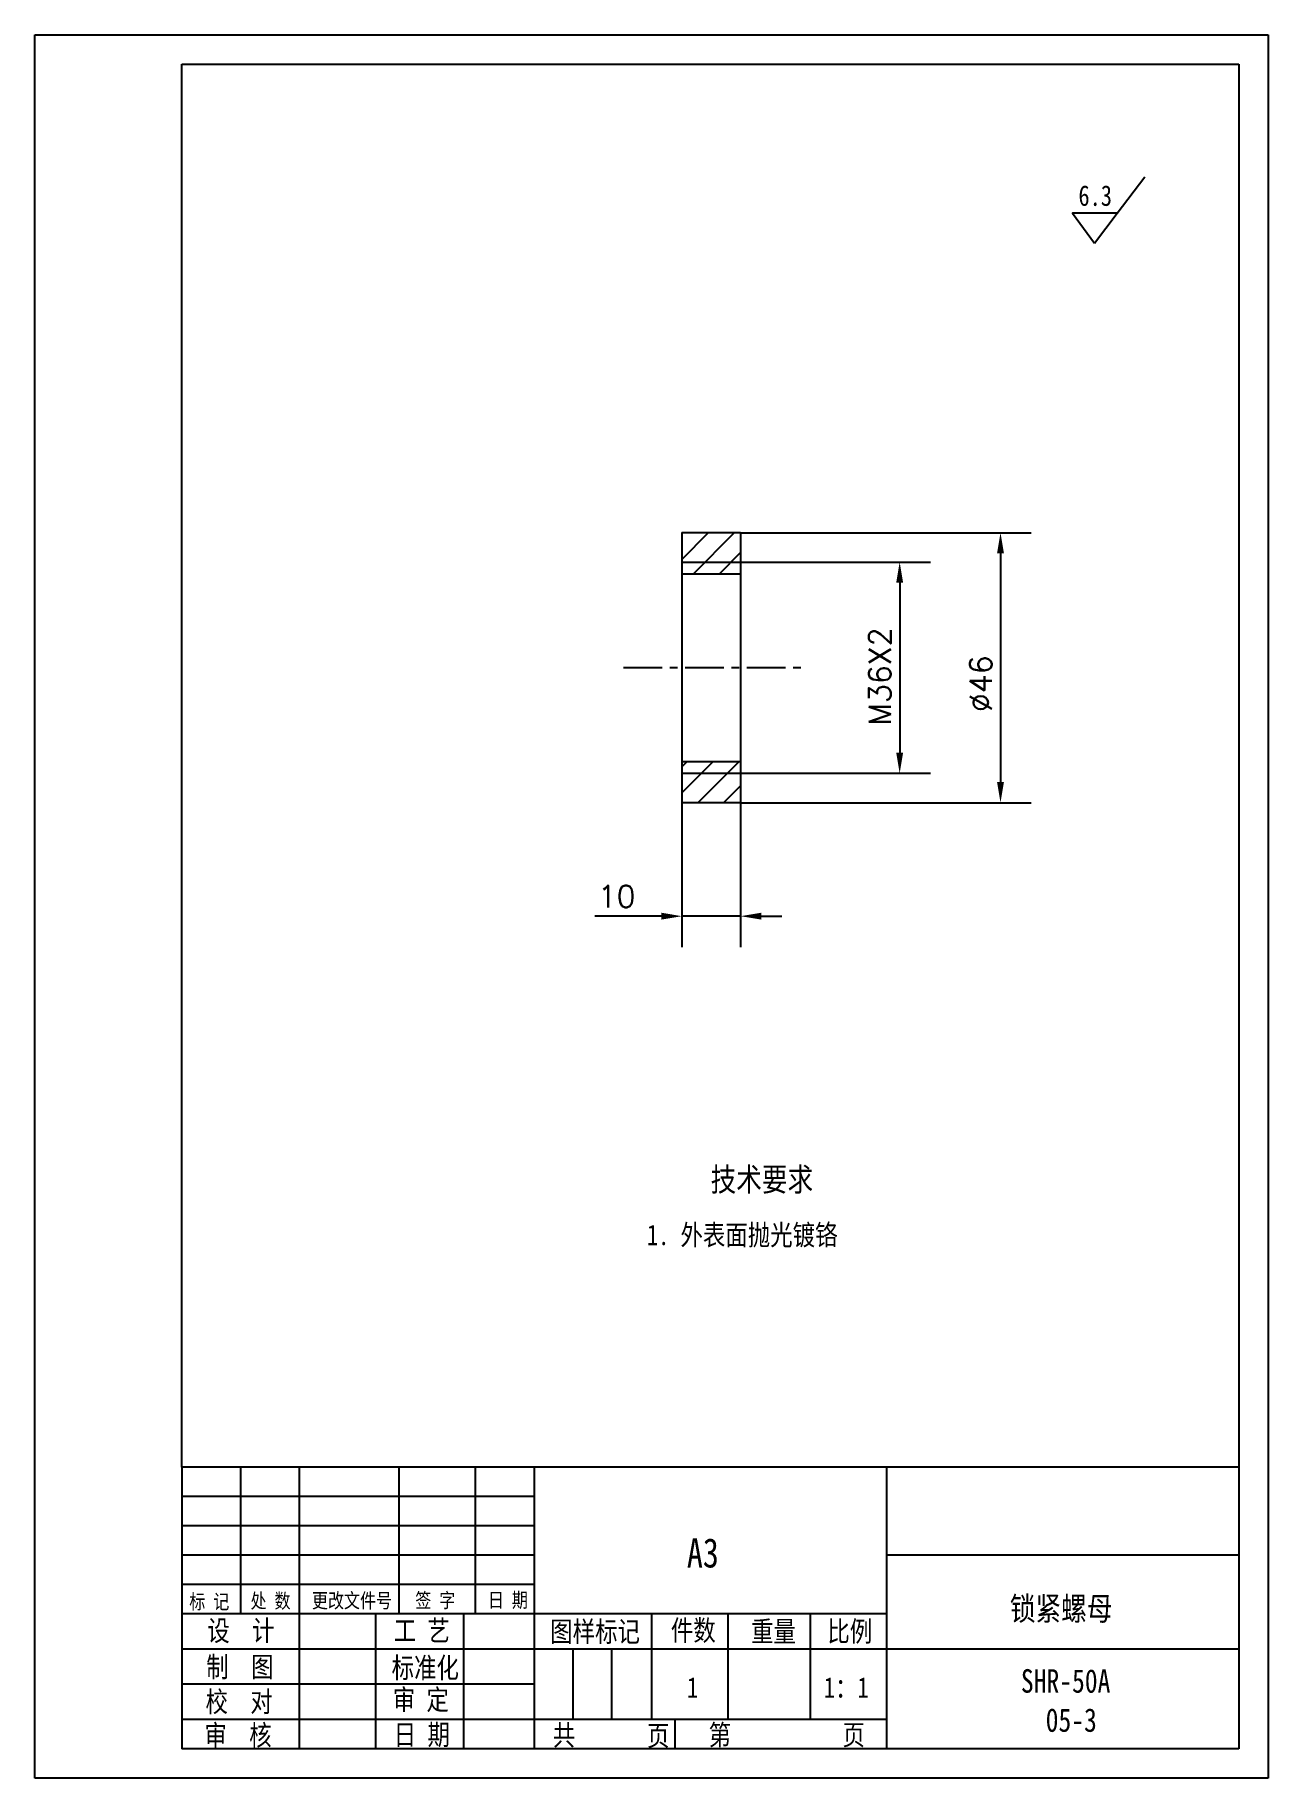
# Model space of a CAD drawing. Extents: x 346 to 556, y 136 to 433.
import ezdxf

# ---------------------------------------------------------------- set-up
doc = ezdxf.new("R2010")
doc.units = 0
doc.header["$LTSCALE"] = 10.5
doc.header["$MEASUREMENT"] = 0
doc.linetypes.add('CENTER', pattern=[2, 1.25, -0.25, 0.25, -0.25])
doc.layers.get('0').update_dxf_attribs({"color": 2, "linetype": 'CONTINUOUS'})
doc.layers.get('DEFPOINTS').update_dxf_attribs({"linetype": 'CONTINUOUS'})
doc.layers.add('PART', color=3, linetype='CONTINUOUS')
doc.layers.add('SMPEN_THICK', color=7, linetype='CONTINUOUS')
doc.styles.add('HZDX', font='', dxfattribs={"width": 0.8, "height": 7.5})
doc.styles.get("Standard").update_dxf_attribs({"font": 'txt', "height": 3.75, "bigfont": 'hzfs'})
doc.styles.get('HZDX').set_extended_font_data('SimSun')
doc.dimstyles.get("Standard").update_dxf_attribs({"dimtxt": 0.18, "dimasz": 0.18, "dimexe": 0.18, "dimexo": 0.0625, "dimgap": 0.09, "dimtad": 0, "dimtih": 1, "dimtoh": 1, "dimdec": 4, "dimzin": 0, "dimdsep": 46, "dimtxsty": 'Standard', "dimcen": 0.09, "dimadec": 0, "dimazin": 0, "dimtfac": 1, "dimtdec": 4, "dimtofl": 0, "dimtmove": 0, "dimatfit": 3, "dimfxl": 1, "dimtolj": 1, "dimtzin": 0, "dimarcsym": 0})

# ---------------------------------------------------------------- blocks, each defined once
blk = doc.blocks.new('*D4')
at = {"color": 2, "linetype": 'ByBlock', "transparency": 16777216}
for p, q in [((466.48, 342.84), (498.81, 342.84)), ((493.56, 339.34), (493.56, 310.34)), ((466.48, 306.84), (498.81, 306.84))]:
    blk.add_line(p, q, dxfattribs=at)
for points in [[(492.98, 339.34), (494.14, 339.34), (493.56, 342.84)], [(492.98, 310.34), (494.14, 310.34), (493.56, 306.84)]]:
    blk.add_solid(points, dxfattribs=at)
at = {"layer": 'DEFPOINTS', "color": 0, "linetype": 'ByBlock', "transparency": 16777216}
for p in [(466.48, 342.84), (466.48, 306.84), (493.56, 306.84)]:
    blk.add_point(p, dxfattribs=at)
at = {"color": 2, "linetype": 'ByBlock', "transparency": 16777216, "insert": (490.18, 323.33), "char_height": 3.75, "attachment_point": 5, "rotation": 90}
blk.add_mtext('\\A1;M36X2', dxfattribs=at)
blk = doc.blocks.new('*D5')
at = {"color": 2, "linetype": 'ByBlock', "transparency": 16777216}
for p, q in [((466.48, 347.84), (515.98, 347.84)), ((510.73, 344.34), (510.73, 305.34)), ((466.48, 301.84), (515.98, 301.84))]:
    blk.add_line(p, q, dxfattribs=at)
for points in [[(510.15, 344.34), (511.31, 344.34), (510.73, 347.84)], [(510.15, 305.34), (511.31, 305.34), (510.73, 301.84)]]:
    blk.add_solid(points, dxfattribs=at)
at = {"layer": 'DEFPOINTS', "color": 0, "linetype": 'ByBlock', "transparency": 16777216}
for p in [(466.48, 347.84), (466.48, 301.84), (510.73, 301.84)]:
    blk.add_point(p, dxfattribs=at)
at = {"color": 2, "linetype": 'ByBlock', "transparency": 16777216, "insert": (507.36, 322.1), "char_height": 3.75, "attachment_point": 5, "rotation": 90}
blk.add_mtext('\\A1;∅46', dxfattribs=at)
blk = doc.blocks.new('*D6')
at = {"color": 2, "linetype": 'ByBlock', "transparency": 16777216}
for p, q in [((456.48, 301.84), (456.48, 277.25)), ((466.48, 301.84), (466.48, 277.25)), ((452.98, 282.5), (441.67, 282.5)), ((466.48, 282.5), (456.48, 282.5)), ((469.98, 282.5), (473.48, 282.5))]:
    blk.add_line(p, q, dxfattribs=at)
for points in [[(452.98, 283.09), (452.98, 281.92), (456.48, 282.5)], [(469.98, 283.09), (469.98, 281.92), (466.48, 282.5)]]:
    blk.add_solid(points, dxfattribs=at)
at = {"layer": 'DEFPOINTS', "color": 0, "linetype": 'ByBlock', "transparency": 16777216}
for p in [(456.48, 301.84), (466.48, 301.84), (466.48, 282.5)]:
    blk.add_point(p, dxfattribs=at)
at = {"color": 2, "linetype": 'ByBlock', "transparency": 16777216, "insert": (445.36, 285.88), "char_height": 3.75, "attachment_point": 5}
blk.add_mtext('\\A1;10', dxfattribs=at)

msp = doc.modelspace()

# ---------------------------------------------------------------- hatches: boundary and pattern name
at = {"layer": 'SMPEN_THICK'}
h = msp.add_hatch(dxfattribs=at)
h.set_pattern_fill('ANSI31', color=256, scale=25, style=0)
h.set_pattern_definition([(45, (0, 10.56), (-2.209709, 2.209709), [])])
h.paths.add_polyline_path([(456.48075, 347.84214), (456.48075, 342.84214), (466.48075, 342.84214), (466.48075, 347.84214)])
h.paths.add_polyline_path([(456.48075, 342.84214), (456.48075, 340.84214), (466.48075, 340.84214), (466.48075, 342.84214)])
h.paths.add_polyline_path([(466.48075, 301.84214), (466.48075, 306.84214), (456.48075, 306.84214), (456.48075, 301.84214)])
h.paths.add_polyline_path([(456.48075, 308.84214), (456.48075, 306.84214), (466.48075, 306.84214), (466.48075, 308.84214)])

# ---------------------------------------------------------------- linework, layer by layer
at = {"layer": 'PART', "linetype": 'Continuous'}
for p, q in [((346.30103, 432.65178), (556.30103, 432.65178)), ((556.30103, 432.65178), (556.30103, 135.65178)), ((551.30103, 188.65178), (371.30103, 188.65178)), ((381.30103, 188.65178), (381.30103, 163.65178)), ((391.30103, 188.65178), (391.30103, 140.65178)), ((408.30103, 188.65178), (408.30103, 163.65178)), ((421.30103, 188.65178), (421.30103, 163.65178)), ((431.30103, 188.65178), (431.30103, 140.65178)), ((491.30103, 188.65178), (491.30103, 140.65178)), ((551.30103, 173.65178), (491.30103, 173.65178)), ((404.30103, 163.65178), (404.30103, 140.65178)), ((419.30103, 163.65178), (419.30103, 140.65178)), ((451.30103, 163.65178), (451.30103, 145.65178)), ((464.30103, 163.65178), (464.30103, 145.65178)), ((478.30103, 163.65178), (478.30103, 145.65178)), ((437.90103, 157.65178), (437.90103, 145.65178)), ((444.50103, 157.65178), (444.50103, 145.65178)), ((551.30103, 157.65178), (491.30103, 157.65178)), ((455.30103, 145.65178), (455.30103, 140.65178)), ((556.30103, 135.65178), (346.30103, 135.65178))]:
    msp.add_line(p, q, dxfattribs=at)
at = {"layer": 'PART', "color": 5, "linetype": 'Continuous'}
for p, q in [((371.30103, 427.65178), (551.30103, 427.65178)), ((551.30103, 427.65178), (551.30103, 140.65178)), ((371.30103, 188.65178), (371.30103, 140.65178)), ((551.30103, 140.65178), (371.30103, 140.65178))]:
    msp.add_line(p, q, dxfattribs=at)
at = {"layer": 'SMPEN_THICK', "color": 3}
msp.add_line((346.30103, 135.65178), (346.30103, 432.65178), dxfattribs=at)
at = {"layer": 'SMPEN_THICK', "color": 5}
for p, q in [((371.30103, 188.65178), (371.30103, 427.65178)), ((456.48075, 347.84214), (466.48075, 347.84214)), ((456.48075, 347.84214), (456.48075, 301.84214)), ((466.48075, 347.84214), (466.48075, 301.84214)), ((456.48075, 340.84214), (466.48075, 340.84214)), ((456.48075, 308.84214), (466.48075, 308.84214)), ((456.48075, 301.84214), (466.48075, 301.84214))]:
    msp.add_line(p, q, dxfattribs=at)
at = {"layer": 'SMPEN_THICK'}
for p, q in [((530.58257, 402.29215), (535.30281, 408.44234)), ((456.48075, 342.84214), (466.48075, 342.84214)), ((456.48075, 306.84214), (466.48075, 306.84214)), ((431.30103, 183.65178), (371.30103, 183.65178)), ((431.30103, 178.65178), (371.30103, 178.65178)), ((431.30103, 173.65178), (371.30103, 173.65178)), ((431.30103, 168.65178), (371.30103, 168.65178)), ((491.30103, 163.65178), (371.30103, 163.65178)), ((491.30103, 157.65178), (371.30103, 157.65178)), ((431.30103, 151.65178), (371.30103, 151.65178)), ((491.30103, 145.65178), (371.30103, 145.65178))]:
    msp.add_line(p, q, dxfattribs=at)
at = {"layer": 'SMPEN_THICK', "linetype": 'CENTER', "ltscale": 0.5}
msp.add_line((446.56012, 324.84214), (477.14644, 324.84214), dxfattribs=at)
at = {"layer": 'SMPEN_THICK'}
msp.add_lwpolyline([(526.73568, 397.18658), (530.58257, 402.29215), (523.00854, 402.29215)], close=True, dxfattribs=at)

# ---------------------------------------------------------------- texts
at = {"layer": 'SMPEN_THICK', "style": 'HZDX', "width": 0.8}
for s, height, p in [('6.3', 3.5, (524.00155, 403.51979)), ('技术要求', 4, (461.3656, 235.6477)), ('1. 外表面抛光镀铬', 3.5, (450.5229, 226.44645)), ('A3', 5, (457.32677, 171.52958)), ('标 记', 2.5, (372.59054, 164.47542)), ('处 数', 2.5, (383.02325, 164.61346)), ('更改文件号', 2.5, (393.48008, 164.65448)), ('签 字', 2.5, (411.07197, 164.69425)), ('日 期', 2.5, (423.43644, 164.74967)), ('锁紧螺母', 4, (512.33052, 162.54099)), ('设  计', 3.5, (375.66172, 159.03368)), ('工 艺', 3.5, (407.41446, 159.04492)), ('图样标记', 3.5, (434.0591, 158.8725)), ('件数', 3.5, (454.60179, 159.07828)), ('重量', 3.5, (468.24714, 158.89533)), ('比例', 3.5, (481.25205, 158.91815)), ('制  图', 3.5, (375.47868, 152.84857)), ('标准化', 3.5, (407.04839, 152.71127)), ('1', 3.5, (457.34483, 149.34093)), ('1：1', 3.5, (480.64522, 149.34093)), ('SHR-50A', 4, (514.20417, 150.21005)), ('校  对', 3.5, (375.35291, 146.92646)), ('审 定', 3.5, (407.25426, 147.28077)), ('05-3', 4, (518.4262, 143.54372)), ('审  核', 3.5, (375.16988, 141.23295)), ('日 期', 3.5, (407.42218, 141.31124)), ('共', 3.5, (434.49367, 141.2203)), ('页', 3.5, (450.5529, 141.14024)), ('第', 3.5, (461.02976, 141.26595)), ('页', 3.5, (483.82648, 141.26595))]:
    msp.add_text(s, height=height, dxfattribs=at).set_placement(p)

# ---------------------------------------------------------------- dimensions: what is measured, and where the dimension line sits
at = {"layer": 'SMPEN_THICK'}
for base, p1, p2, text, picture, middle in [((510.73091, 301.84214), (466.48075, 347.84214), (466.48075, 301.84214), '%%c<>', '*D5', (510.73091, 322.10213)), ((493.55921, 306.84214), (466.48075, 342.84214), (466.48075, 306.84214), 'M<>X2', '*D4', (493.55921, 323.3295))]:
    dim = msp.add_linear_dim(base=base, p1=p1, p2=p2, angle=90, text=text, dimstyle='Standard', override={"dimtxt": 5, "dimasz": 3.5, "dimexe": 5.25, "dimexo": 0, "dimgap": 1.5, "dimtad": 1, "dimtih": 0, "dimtoh": 0, "dimzin": 8, "dimclrd": 2, "dimclre": 2, "dimclrt": 2, "dimtm": 0.115, "dimtfac": 0.66667, "dimtofl": 1, "dimatfit": 1, "dimtvp": 5, "dimtzin": 8}, dxfattribs=at)
    dim.commit()
    dim.dimension.update_dxf_attribs({"geometry": picture, "text_midpoint": middle, "dimtype": 160})
dim = msp.add_linear_dim(base=(466.48075, 282.50211), p1=(456.48075, 301.84214), p2=(466.48075, 301.84214), dimstyle='Standard', override={"dimtxt": 5, "dimasz": 3.5, "dimexe": 5.25, "dimexo": 0, "dimgap": 1.5, "dimtad": 1, "dimtih": 0, "dimtoh": 0, "dimzin": 8, "dimclrd": 2, "dimclre": 2, "dimclrt": 2, "dimtm": 0.115, "dimtfac": 0.66667, "dimtofl": 1, "dimatfit": 1, "dimtvp": 5, "dimtzin": 8}, dxfattribs=at)
dim.commit()
dim.dimension.update_dxf_attribs({"geometry": '*D6', "text_midpoint": (445.35575, 282.50211), "dimtype": 160})

doc.saveas('drawing.dxf')
